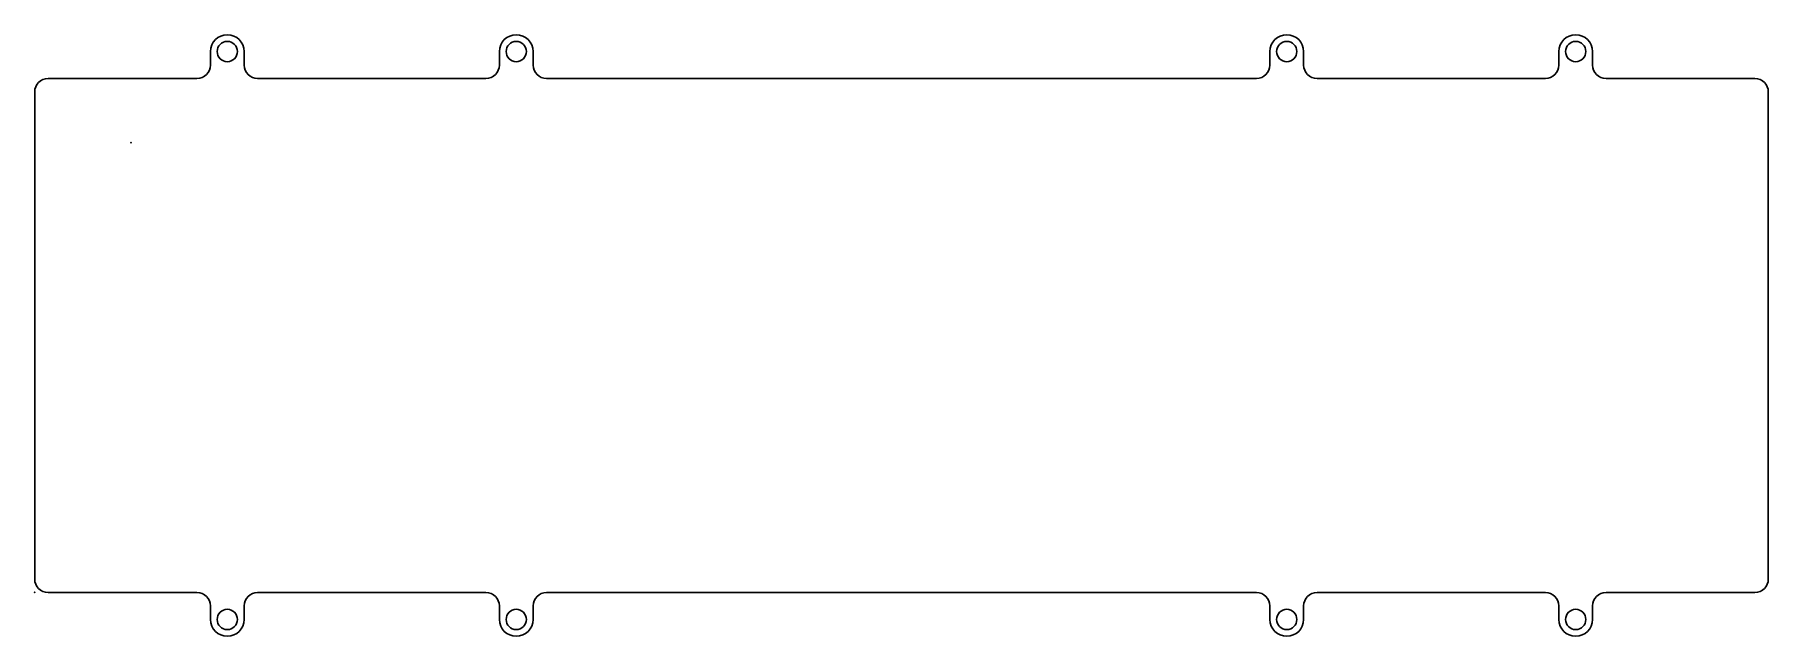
# Model space of a CAD drawing. Header units: centimetres. Extents: x 0 to 25.7, y -0.7 to 8.3.
import ezdxf

# ---------------------------------------------------------------- set-up
doc = ezdxf.new("R2010")
doc.units = ezdxf.units.CM
doc.header["$MEASUREMENT"] = 0
doc.layers.add('edgecuts v16_Sketch2', color=7, linetype='Continuous')

msp = doc.modelspace()

# ---------------------------------------------------------------- linework, layer by layer
at = {"layer": 'edgecuts v16_Sketch2'}
for p, q in [((2.6075, 8.02), (2.6075, 7.82)), ((2.6075, 8.02), (2.6075, 7.82)), ((3.1075, 7.82), (3.1075, 8.02)), ((3.1075, 7.82), (3.1075, 8.02)), ((6.89375, 8.02), (6.89375, 7.82)), ((6.89375, 8.02), (6.89375, 7.82)), ((7.39375, 7.82), (7.39375, 8.02)), ((7.39375, 7.82), (7.39375, 8.02)), ((18.32375, 8.02), (18.32375, 7.82)), ((18.32375, 8.02), (18.32375, 7.82)), ((18.82375, 7.82), (18.82375, 8.02)), ((18.82375, 7.82), (18.82375, 8.02)), ((22.61, 8.02), (22.61, 7.82)), ((22.61, 8.02), (22.61, 7.82)), ((23.11, 7.82), (23.11, 8.02)), ((23.11, 7.82), (23.11, 8.02)), ((2.4075, 7.62), (0.2, 7.62)), ((2.4075, 7.62), (0.2, 7.62)), ((6.69375, 7.62), (3.3075, 7.62)), ((6.69375, 7.62), (3.3075, 7.62)), ((18.12375, 7.62), (7.59375, 7.62)), ((18.12375, 7.62), (7.59375, 7.62)), ((22.41, 7.62), (19.02375, 7.62)), ((22.41, 7.62), (19.02375, 7.62)), ((25.5175, 7.62), (23.31, 7.62)), ((25.5175, 7.62), (23.31, 7.62)), ((0, 7.42), (0, 0.2)), ((0, 7.42), (0, 0.2)), ((25.7175, 0.2), (25.7175, 7.42)), ((25.7175, 0.2), (25.7175, 7.42)), ((0.2, 0), (2.4075, 0)), ((0.2, 0), (2.4075, 0)), ((3.3075, 0), (6.69375, 0)), ((3.3075, 0), (6.69375, 0)), ((7.59375, 0), (18.12375, 0)), ((7.59375, 0), (18.12375, 0)), ((19.02375, 0), (22.41, 0)), ((19.02375, 0), (22.41, 0)), ((23.31, 0), (25.5175, 0)), ((23.31, 0), (25.5175, 0)), ((2.6075, -0.2), (2.6075, -0.4)), ((2.6075, -0.2), (2.6075, -0.4)), ((3.1075, -0.4), (3.1075, -0.2)), ((3.1075, -0.4), (3.1075, -0.2)), ((6.89375, -0.2), (6.89375, -0.4)), ((6.89375, -0.2), (6.89375, -0.4)), ((7.39375, -0.4), (7.39375, -0.2)), ((7.39375, -0.4), (7.39375, -0.2)), ((18.32375, -0.2), (18.32375, -0.4)), ((18.32375, -0.2), (18.32375, -0.4)), ((18.82375, -0.4), (18.82375, -0.2)), ((18.82375, -0.4), (18.82375, -0.2)), ((22.61, -0.2), (22.61, -0.4)), ((22.61, -0.2), (22.61, -0.4)), ((23.11, -0.4), (23.11, -0.2)), ((23.11, -0.4), (23.11, -0.2))]:
    msp.add_line(p, q, dxfattribs=at)
for centre in [(2.8575, 8.02), (2.8575, 8.02), (7.14375, 8.02), (7.14375, 8.02), (18.57375, 8.02), (18.57375, 8.02), (22.86, 8.02), (22.86, 8.02), (2.8575, -0.4), (2.8575, -0.4), (7.14375, -0.4), (7.14375, -0.4), (18.57375, -0.4), (18.57375, -0.4), (22.86, -0.4), (22.86, -0.4)]:
    msp.add_circle(centre, 0.15, dxfattribs=at)
for centre, radius, start, end in [((2.8575, 8.02), 0.25, 0, 180), ((2.8575, 8.02), 0.25, 0, 180), ((7.14375, 8.02), 0.25, 0, 180), ((7.14375, 8.02), 0.25, 0, 180), ((18.57375, 8.02), 0.25, 0, 180), ((18.57375, 8.02), 0.25, 0, 180), ((22.86, 8.02), 0.25, 0, 180), ((22.86, 8.02), 0.25, 0, 180), ((2.4075, 7.82), 0.2, 270, 0), ((2.4075, 7.82), 0.2, 270, 0), ((3.3075, 7.82), 0.2, 180, 270), ((3.3075, 7.82), 0.2, 180, 270), ((6.69375, 7.82), 0.2, 270, 0), ((6.69375, 7.82), 0.2, 270, 0), ((7.59375, 7.82), 0.2, 180, 270), ((7.59375, 7.82), 0.2, 180, 270), ((18.12375, 7.82), 0.2, 270, 0), ((18.12375, 7.82), 0.2, 270, 0), ((19.02375, 7.82), 0.2, 180, 270), ((19.02375, 7.82), 0.2, 180, 270), ((22.41, 7.82), 0.2, 270, 0), ((22.41, 7.82), 0.2, 270, 0), ((23.31, 7.82), 0.2, 180, 270), ((23.31, 7.82), 0.2, 180, 270), ((0.2, 7.42), 0.2, 90, 180), ((0.2, 7.42), 0.2, 90, 180), ((25.5175, 7.42), 0.2, 0, 90), ((25.5175, 7.42), 0.2, 0, 90), ((0.2, 0.2), 0.2, 180, 270), ((0.2, 0.2), 0.2, 180, 270), ((2.4075, -0.2), 0.2, 360, 90), ((2.4075, -0.2), 0.2, 360, 90), ((3.3075, -0.2), 0.2, 90, 180), ((3.3075, -0.2), 0.2, 90, 180), ((6.69375, -0.2), 0.2, 0, 90), ((6.69375, -0.2), 0.2, 0, 90), ((7.59375, -0.2), 0.2, 90, 180), ((7.59375, -0.2), 0.2, 90, 180), ((19.02375, -0.2), 0.2, 90, 180), ((19.02375, -0.2), 0.2, 90, 180), ((23.31, -0.2), 0.2, 90, 180), ((23.31, -0.2), 0.2, 90, 180), ((25.5175, 0.2), 0.2, 270, 0), ((25.5175, 0.2), 0.2, 270, 0), ((18.12375, -0.2), 0.2, 0, 90), ((18.12375, -0.2), 0.2, 0, 90), ((22.41, -0.2), 0.2, 0, 90), ((22.41, -0.2), 0.2, 0, 90), ((2.8575, -0.4), 0.25, 180, 0), ((2.8575, -0.4), 0.25, 180, 0), ((7.14375, -0.4), 0.25, 180, 0), ((7.14375, -0.4), 0.25, 180, 0), ((18.57375, -0.4), 0.25, 180, 0), ((18.57375, -0.4), 0.25, 180, 0), ((22.86, -0.4), 0.25, 180, 0), ((22.86, -0.4), 0.25, 180, 0)]:
    msp.add_arc(centre, radius, start, end, dxfattribs=at)
for p in [(1.42875, 6.6675), (0, 0)]:
    msp.add_point(p, dxfattribs=at)

doc.saveas('drawing.dxf')
